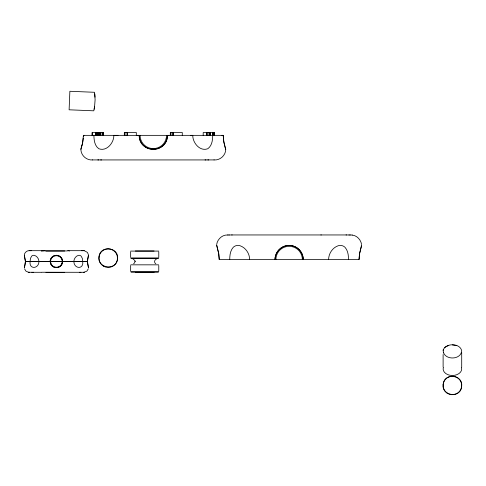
<?xml version="1.0" encoding="UTF-8"?>
<svg xmlns="http://www.w3.org/2000/svg" width="486" height="486" viewBox="0 0 486 486"><rect width="100%" height="100%" fill="white"/><g stroke="black" fill="none" stroke-linecap="round" stroke-linejoin="round"><path stroke-width="0.73" d="M92.17 132.538L92.17 135.351L92.212 132.538L103.439 132.538L103.439 135.351L103.439 132.538M95.906 135.351L95.906 132.538M98.099 135.351L98.099 132.538M99.193 135.351L99.199 132.538M100.645 135.351L100.645 132.538M102.267 135.351L102.267 132.538M124.307 135.351L124.349 132.538M124.878 135.351L124.878 132.538M126.943 135.351L126.986 132.538M127.508 135.351L127.508 132.538M170.288 135.351L170.325 132.538M170.853 135.351L170.853 132.538M172.919 135.351L172.961 132.538M173.138 135.351L173.138 132.538M173.18 135.351L173.18 132.538M173.49 135.351L173.49 132.538M203.172 135.351L203.215 132.538L214.441 132.538L214.441 135.351M206.908 135.351L206.908 132.538M209.63 135.351L209.666 132.538M210.195 135.351L210.195 132.538M190.87 135.351L192.76 135.351C192.608 142.75 199.904 151.796 207.808 148.734C212.825 145.077 212.759 138.127 212.698 132.538M213.269 132.538L213.269 135.351L212.716 135.351M87.34 261.407L88.464 267.719L87.359 261.407L73.319 261.407M221.92 135.351L223.208 135.351L223.912 142.513L225.717 149.603L223.7 141.147L223.208 135.351L222.6 135.351M30.089 261.553L30.448 258.43L31.645 256.146A6.282 4.131 86.2 0 1 32.823 255.448L33.261 255.344A6.239 4.447 85.9 0 1 34.658 255.448C37.185 256.298 38.898 258.91 38.916 261.553M229.726 259.524C229.763 255.29 230.267 250.588 233.237 247.313A14.191 9.325 86.2 0 1 235.898 245.734L236.876 245.503A14.088 10.042 85.9 0 1 240.035 245.734C245.74 247.66 249.61 253.564 249.652 259.524M25.46 261.553L24.318 255.278A6.336 0.364 87.1 0 1 24.458 255.782L25.436 261.553L87.365 261.553L88.331 255.849A6.269 0.364 -87.1 0 1 88.464 255.344L88.47 255.338M359.063 259.524L359.525 253.789L361.256 246.645A14.161 0.82 -87.1 0 1 361.56 245.503L359.537 253.789L359.026 259.524L219.216 259.524L218.749 253.735L216.999 246.511A14.307 0.826 87.1 0 0 216.689 245.357L216.683 245.351M87.346 261.553L88.446 255.344M82.711 261.407C83.975 269.839 73.787 268.922 73.878 261.407L50.161 261.407L51.018 264.56A6.245 6.13 -57.1 0 0 52.196 266.018C54.468 268.175 58.344 268.175 60.616 266.018A6.245 6.13 57 0 0 61.795 264.566L62.651 261.407A6.245 6.245 0 0 1 56.406 267.652A6.245 6.245 0 0 1 50.161 261.407M82.681 142.477L83.41 135.351L115.304 135.351M73.878 261.553C73.89 258.916 75.609 256.298 78.131 255.448A6.239 4.447 -85.9 0 1 79.528 255.344L79.965 255.448A6.282 4.131 -86.2 0 1 81.144 256.146L82.347 258.43L82.699 261.553M83.379 136.827L83.373 135.351L84.011 135.351M328.609 259.524C328.645 253.564 332.515 247.66 338.226 245.734A14.088 10.042 -85.9 0 1 341.379 245.503L342.363 245.734A14.191 9.325 -86.2 0 1 345.017 247.313C347.988 250.588 348.492 255.29 348.529 259.524M443.165 350.206C443.062 360.211 460.789 360.679 461.7 350.868C460.248 342.946 445.541 342.764 443.165 350.206L443.305 349.574M83.234 138.285C82.918 141.869 82.098 145.399 80.925 148.801C80.518 155.064 86.435 160.574 92.626 159.918M94.57 106.756L95.104 99.721L94.557 92.291L69.869 91.277L69.109 109.8L93.798 110.82L94.57 106.756L94.144 109.247M225.747 149.53C225.589 155.526 219.945 160.532 213.986 159.918M80.895 149.378L81.824 145.83M24.756 266.042L24.336 267.652L25.454 261.407L38.771 261.407M24.3 254.962C24.61 252.605 26.724 250.576 29.148 250.685M216.647 244.64C217.351 239.312 222.12 234.732 227.588 234.981M88.318 268.752L86.897 271.121L83.999 272.263M133.595 263.758C135.582 262.701 135.065 259.816 133.043 259.147M444.702 347.399L448.791 345.358M156.377 259.147C154.354 259.816 153.843 262.701 155.83 263.758M41.267 251.092L44.512 250.867M84.528 272.227L83.276 272.281M228.797 234.981L232.186 234.951M31.183 250.673L29.105 250.685M29.682 250.685L45.259 250.673M205.043 159.93L208.773 159.918M79.315 272.294L80.968 272.281M167.937 135.351L168.994 135.351M124.307 132.538L136.329 132.538L136.287 135.351M170.288 132.538L182.305 132.538L182.262 135.351M118.019 135.351L113.852 135.351C114.003 142.75 106.707 151.796 98.804 148.734C94.582 145.751 93.986 140.12 93.895 135.351L93.348 135.351M115.747 135.351L223.208 135.351M92.455 159.918L98.804 159.918M100.657 159.93L205.961 159.93M207.808 159.918L214.162 159.918M227.503 234.981L229.307 234.981M231.701 234.951L346.554 234.951M348.948 234.981L350.752 234.981M352.192 235.06C357.101 235.564 360.91 239.859 361.608 244.64M67.53 250.673L83.106 250.685M83.683 250.685L81.605 250.673M84.321 250.721L87.431 252.392L88.488 254.962M45.326 250.928L67.463 250.928M68.648 250.867L69.395 251.092M45.97 250.989L64.693 250.989M135.351 250.989L154.074 250.989M130.649 251.092L158.776 251.092M130.649 257.945L158.776 257.945M131.056 258.576L158.369 258.576M48.327 261.407L38.935 261.407C39.026 268.922 28.838 269.839 30.102 261.407M130.801 264.834L158.624 264.834M130.649 271.613L158.776 271.613M24.494 268.752L25.916 271.121L28.322 272.227M28.285 272.227L29.537 272.281M32.27 272.281L28.729 272.263M33.091 272.294L41.353 272.294M41.675 272.251L79.722 272.294M80.536 272.281L83.349 272.281M131.056 272.251L158.369 272.251M45.97 272.348L64.693 272.348M135.351 272.348L154.074 272.348M137.617 135.351L138.674 135.351M97.844 159.918L101.568 159.93M31.845 272.281L33.498 272.294M346.068 234.951L349.458 234.981M320.894 234.945L321.289 234.951M452.405 344.938L456.834 345.582M350.667 234.981L352.283 235.06M83.641 250.685L84.357 250.721M443.305 352.216L443.536 352.879M216.738 245.357L218.743 253.735L219.259 259.524M94.776 93.883L95.037 97.164M25.436 261.407L25.114 264.56A6.245 1.166 -84.3 0 1 24.756 266.055M461.7 352.672L461.7 367.124M443.117 354.482L443.117 367.124M214.399 132.538L214.399 135.351M213.172 132.538L213.172 135.351M212.601 132.538L212.601 135.351M210.098 132.538L210.098 135.351M208.081 132.538L208.038 135.351M206.805 132.538L206.805 135.351M173.393 132.538L173.393 135.351M170.756 132.538L170.756 135.351M158.776 251.851L158.776 257.197M158.776 265.52L158.776 270.884M135.351 260.97L135.351 261.735M130.649 251.851L130.649 257.197M130.649 265.52L130.649 270.884M127.411 132.538L127.411 135.351M124.774 132.538L124.774 135.351M102.169 132.538L102.169 135.351M100.547 132.538L100.547 135.351M100.371 132.538L100.329 135.351M99.095 132.538L99.095 135.351M98.002 132.538L98.002 135.351M95.809 132.538L95.809 135.351M82.687 142.501A14.1 2.63 -84.3 0 1 81.824 145.849M166.534 135.351A13.231 13.231 0 0 1 153.309 148.582A13.231 13.231 0 0 1 140.077 135.351M275.902 259.524A13.231 13.231 0 0 1 289.127 246.299A13.231 13.231 0 0 1 302.359 259.524M461.427 367.361A9.289 6.561 0 0 1 452.405 375.49A9.289 6.561 0 0 1 443.39 367.361M50.538 261.553A5.856 5.856 0 0 1 56.394 255.697A5.856 5.856 0 0 1 62.251 261.553M62.263 261.407A5.856 5.856 0 0 1 56.406 267.264A5.856 5.856 0 0 1 50.55 261.407M99.047 256.912C97.273 268.788 116.865 270.757 117.533 258.813C119.313 246.979 99.727 244.871 99.047 256.912M443.165 384.499C441.397 396.26 460.941 398.484 461.651 386.406C463.407 374.627 443.876 372.434 443.165 384.499M50.186 260.903L50.149 261.553A6.245 6.245 0 0 1 56.394 255.308A6.251 6.239 -37.5 0 1 58.326 255.612C60.841 256.401 62.67 258.91 62.639 261.553A6.245 6.245 0 0 0 56.394 255.308A6.251 6.239 37.3 0 0 54.462 255.612C52.166 256.341 50.416 258.497 50.186 260.903M167.409 135.351C167.761 153.728 138.85 153.728 139.203 135.351A14.1 14.1 0 0 0 153.309 149.457A14.1 14.1 0 0 0 167.409 135.351M275.1 258.054L275.027 259.524A14.1 14.1 0 0 1 289.127 245.424A14.118 14.094 -37.5 0 1 293.489 246.116C299.176 247.89 303.3 253.564 303.234 259.524A14.1 14.1 0 0 0 289.127 245.424A14.118 14.094 37.3 0 0 284.772 246.116C279.572 247.757 275.629 252.629 275.1 258.054M97.079 135.351L97.079 132.538L97.042 135.351M103.554 266.2A9.295 9.295 0 0 0 117.497 258.157A9.295 9.295 0 0 0 103.554 250.108A9.295 9.295 0 0 0 103.554 266.2M446.865 392.895A9.283 9.283 0 0 0 461.627 386.534A9.283 9.283 0 0 0 448.736 376.929A9.283 9.283 0 0 0 446.865 392.895"/></g></svg>
